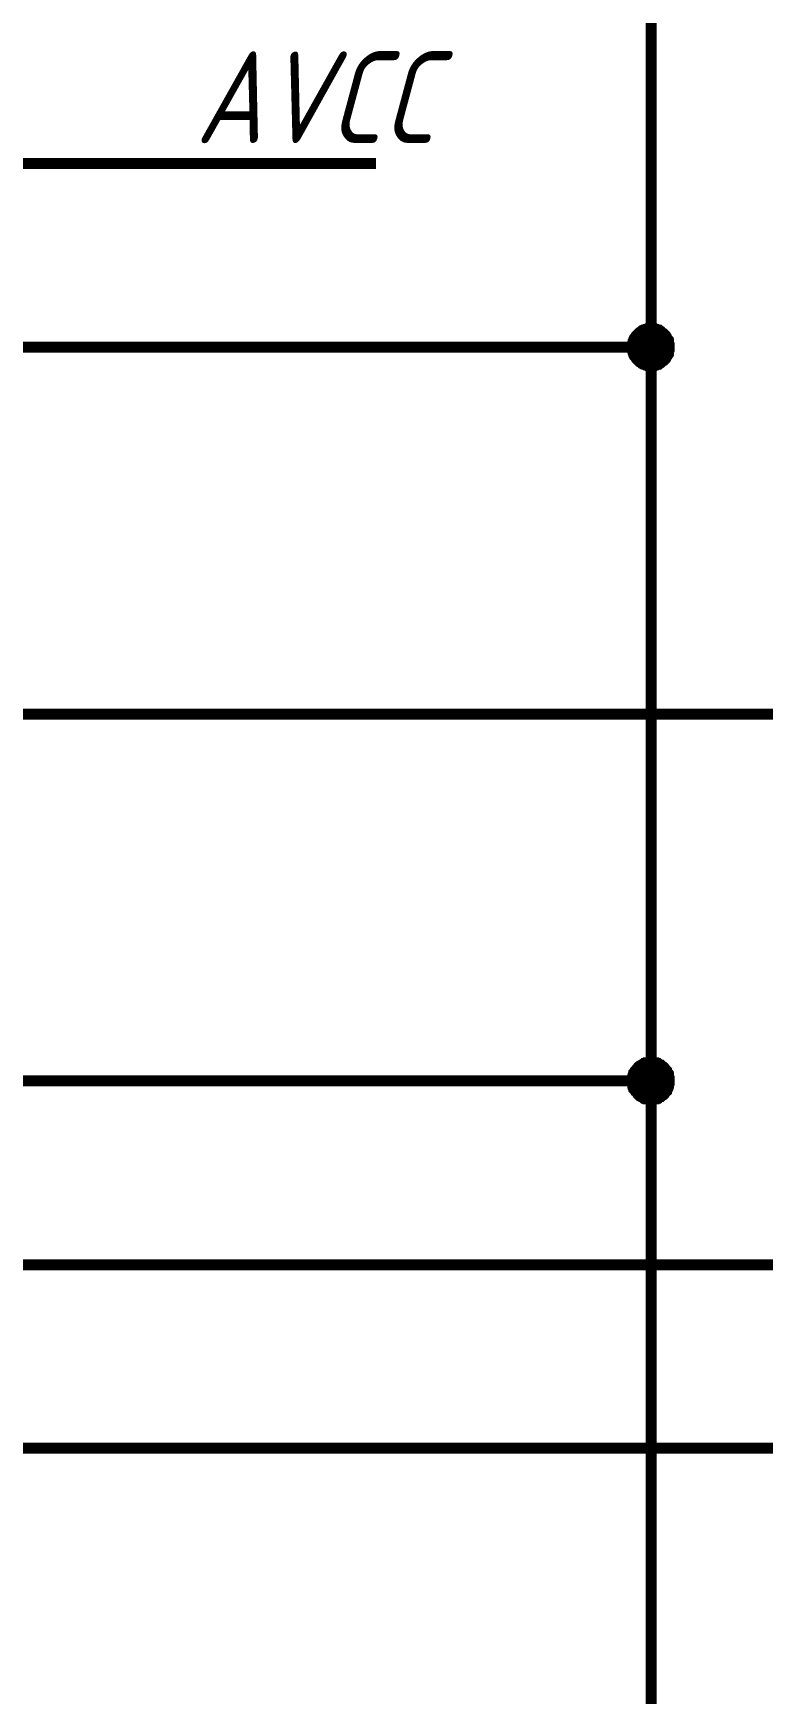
# Model space of a CAD drawing. Header units: millimetres. Extents: x 101 to 942, y 57 to 651.
# Drawn here: x 480.74 to 500.63, y 322.09 to 367.34 of the extents above; entities that cross this region are included whole.
import ezdxf

# ---------------------------------------------------------------- set-up
doc = ezdxf.new("R2010")
doc.units = ezdxf.units.MM
doc.header["$LTSCALE"] = 0.5
doc.layers.add('Sheet', color=255, linetype='Continuous')
doc.styles.add('GOST type A0', font='', dxfattribs={"oblique": 15, "height": 3.5})
doc.styles.get('GOST type A0').set_extended_font_data('GOST type A')

msp = doc.modelspace()

# ---------------------------------------------------------------- linework, layer by layer
at = {"layer": 'Sheet', "color": 7}
for points, const_width in [([(410.112, 358.789), (410.112, 358.789), (407.612, 358.789), (407.612, 348.785), (582.551, 348.785), (582.551, 536.29), (607.536, 536.29)], 0.3), ([(410.127, 363.791), (410.127, 363.791), (402.612, 363.791), (402.612, 328.778), (587.551, 328.778), (587.551, 508.78), (685.005, 508.78), (685.005, 508.78)], 0.3), ([(685.005, 503.778), (685.005, 503.778), (572.551, 503.778), (572.551, 333.78), (392.612, 333.78), (392.612, 368.792), (410.127, 368.792), (410.127, 368.792)], 0.3), ([(497.582, 338.797), (475.081, 338.797), (397.612, 338.797), (397.612, 393.786), (410.112, 393.786), (410.112, 393.786)], 0.3), ([(520.066, 383.782), (497.582, 383.782), (497.582, 358.789), (497.582, 338.797), (497.582, 323.792)], 0.3), ([(460.097, 363.791), (460.097, 363.791), (490.081, 363.791)], 0.3), ([(497.069, 358.789), (497.069, 358.82), (497.069, 358.835), (497.069, 358.866), (497.085, 358.898), (497.085, 358.913), (497.1, 358.944), (497.1, 358.96), (497.116, 358.991), (497.116, 359.006), (497.131, 359.037), (497.147, 359.053), (497.162, 359.068), (497.178, 359.099), (497.193, 359.115), (497.209, 359.131), (497.224, 359.146), (497.24, 359.162), (497.255, 359.177), (497.271, 359.193), (497.302, 359.208), (497.318, 359.224), (497.333, 359.239), (497.364, 359.255), (497.38, 359.255), (497.411, 359.27), (497.426, 359.27), (497.457, 359.286), (497.473, 359.286), (497.504, 359.301), (497.535, 359.301), (497.55, 359.301), (497.582, 359.301)], 0.3), ([(497.069, 358.789), (497.069, 358.82), (497.069, 358.835), (497.069, 358.866), (497.085, 358.898), (497.085, 358.913), (497.1, 358.944), (497.1, 358.96), (497.116, 358.991), (497.116, 359.006), (497.131, 359.037), (497.147, 359.053), (497.162, 359.068), (497.178, 359.099), (497.193, 359.115), (497.209, 359.131), (497.224, 359.146), (497.24, 359.162), (497.255, 359.177), (497.271, 359.193), (497.302, 359.208), (497.318, 359.224), (497.333, 359.239), (497.364, 359.255), (497.38, 359.255), (497.411, 359.27), (497.426, 359.27), (497.457, 359.286), (497.473, 359.286), (497.504, 359.301), (497.535, 359.301), (497.55, 359.301), (497.582, 359.301)], 0.3), ([(497.069, 358.789), (497.069, 358.82), (497.069, 358.835), (497.069, 358.866), (497.085, 358.898), (497.085, 358.913), (497.1, 358.944), (497.1, 358.96), (497.116, 358.991), (497.116, 359.006), (497.131, 359.037), (497.147, 359.053), (497.162, 359.068), (497.178, 359.099), (497.193, 359.115), (497.209, 359.131), (497.224, 359.146), (497.24, 359.162), (497.255, 359.177), (497.271, 359.193), (497.302, 359.208), (497.318, 359.224), (497.333, 359.239), (497.364, 359.255), (497.38, 359.255), (497.411, 359.27), (497.426, 359.27), (497.457, 359.286), (497.473, 359.286), (497.504, 359.301), (497.535, 359.301), (497.55, 359.301), (497.582, 359.301)], 0.3), ([(497.069, 358.789), (497.069, 358.82), (497.069, 358.835), (497.069, 358.866), (497.085, 358.898), (497.085, 358.913), (497.1, 358.944), (497.1, 358.96), (497.116, 358.991), (497.116, 359.006), (497.131, 359.037), (497.147, 359.053), (497.162, 359.068), (497.178, 359.099), (497.193, 359.115), (497.209, 359.131), (497.224, 359.146), (497.24, 359.162), (497.255, 359.177), (497.271, 359.193), (497.302, 359.208), (497.318, 359.224), (497.333, 359.239), (497.364, 359.255), (497.38, 359.255), (497.411, 359.27), (497.426, 359.27), (497.457, 359.286), (497.473, 359.286), (497.504, 359.301), (497.535, 359.301), (497.55, 359.301), (497.582, 359.301)], 0.3), ([(497.069, 358.789), (497.069, 358.82), (497.069, 358.835), (497.069, 358.866), (497.085, 358.898), (497.085, 358.913), (497.1, 358.944), (497.1, 358.96), (497.116, 358.991), (497.116, 359.006), (497.131, 359.037), (497.147, 359.053), (497.162, 359.068), (497.178, 359.099), (497.193, 359.115), (497.209, 359.131), (497.224, 359.146), (497.24, 359.162), (497.255, 359.177), (497.271, 359.193), (497.302, 359.208), (497.318, 359.224), (497.333, 359.239), (497.364, 359.255), (497.38, 359.255), (497.411, 359.27), (497.426, 359.27), (497.457, 359.286), (497.473, 359.286), (497.504, 359.301), (497.535, 359.301), (497.55, 359.301), (497.582, 359.301)], 0.0991), ([(497.069, 358.789), (497.069, 358.82), (497.069, 358.835), (497.069, 358.866), (497.085, 358.898), (497.085, 358.913), (497.1, 358.944), (497.1, 358.96), (497.116, 358.991), (497.116, 359.006), (497.131, 359.037), (497.147, 359.053), (497.162, 359.068), (497.178, 359.099), (497.193, 359.115), (497.209, 359.131), (497.224, 359.146), (497.24, 359.162), (497.255, 359.177), (497.271, 359.193), (497.302, 359.208), (497.318, 359.224), (497.333, 359.239), (497.364, 359.255), (497.38, 359.255), (497.411, 359.27), (497.426, 359.27), (497.457, 359.286), (497.473, 359.286), (497.504, 359.301), (497.535, 359.301), (497.55, 359.301), (497.582, 359.301)], 0.0991), ([(497.069, 358.789), (497.069, 358.82), (497.069, 358.835), (497.069, 358.866), (497.085, 358.898), (497.085, 358.913), (497.1, 358.944), (497.1, 358.96), (497.116, 358.991), (497.116, 359.006), (497.131, 359.037), (497.147, 359.053), (497.162, 359.068), (497.178, 359.099), (497.193, 359.115), (497.209, 359.131), (497.224, 359.146), (497.24, 359.162), (497.255, 359.177), (497.271, 359.193), (497.302, 359.208), (497.318, 359.224), (497.333, 359.239), (497.364, 359.255), (497.38, 359.255), (497.411, 359.27), (497.426, 359.27), (497.457, 359.286), (497.473, 359.286), (497.504, 359.301), (497.535, 359.301), (497.55, 359.301), (497.582, 359.301)], 0.0991), ([(497.069, 358.789), (497.069, 358.82), (497.069, 358.835), (497.069, 358.866), (497.085, 358.898), (497.085, 358.913), (497.1, 358.944), (497.1, 358.96), (497.116, 358.991), (497.116, 359.006), (497.131, 359.037), (497.147, 359.053), (497.162, 359.068), (497.178, 359.099), (497.193, 359.115), (497.209, 359.131), (497.224, 359.146), (497.24, 359.162), (497.255, 359.177), (497.271, 359.193), (497.302, 359.208), (497.318, 359.224), (497.333, 359.239), (497.364, 359.255), (497.38, 359.255), (497.411, 359.27), (497.426, 359.27), (497.457, 359.286), (497.473, 359.286), (497.504, 359.301), (497.535, 359.301), (497.55, 359.301), (497.582, 359.301)], 0.0991), ([(497.582, 359.301), (497.582, 359.301)], 0.3), ([(497.582, 359.301), (497.613, 359.301), (497.628, 359.301), (497.659, 359.301), (497.69, 359.286), (497.706, 359.286), (497.737, 359.27), (497.752, 359.27), (497.783, 359.255), (497.799, 359.255), (497.814, 359.239), (497.846, 359.224), (497.861, 359.208), (497.877, 359.193), (497.892, 359.177), (497.923, 359.162), (497.939, 359.146), (497.954, 359.131), (497.97, 359.115), (497.985, 359.099), (498.001, 359.068), (498.001, 359.053), (498.016, 359.037), (498.032, 359.006), (498.047, 358.991), (498.047, 358.96), (498.063, 358.944), (498.063, 358.913), (498.063, 358.898), (498.078, 358.866), (498.078, 358.835), (498.078, 358.82), (498.078, 358.789)], 0.3), ([(497.582, 359.301), (497.582, 359.301)], 0.3), ([(497.582, 359.301), (497.613, 359.301), (497.628, 359.301), (497.659, 359.301), (497.69, 359.286), (497.706, 359.286), (497.737, 359.27), (497.752, 359.27), (497.783, 359.255), (497.799, 359.255), (497.814, 359.239), (497.846, 359.224), (497.861, 359.208), (497.877, 359.193), (497.892, 359.177), (497.923, 359.162), (497.939, 359.146), (497.954, 359.131), (497.97, 359.115), (497.985, 359.099), (498.001, 359.068), (498.001, 359.053), (498.016, 359.037), (498.032, 359.006), (498.047, 358.991), (498.047, 358.96), (498.063, 358.944), (498.063, 358.913), (498.063, 358.898), (498.078, 358.866), (498.078, 358.835), (498.078, 358.82), (498.078, 358.789)], 0.3), ([(497.582, 359.301), (497.582, 359.301)], 0.3), ([(497.582, 359.301), (497.613, 359.301), (497.628, 359.301), (497.659, 359.301), (497.69, 359.286), (497.706, 359.286), (497.737, 359.27), (497.752, 359.27), (497.783, 359.255), (497.799, 359.255), (497.814, 359.239), (497.846, 359.224), (497.861, 359.208), (497.877, 359.193), (497.892, 359.177), (497.923, 359.162), (497.939, 359.146), (497.954, 359.131), (497.97, 359.115), (497.985, 359.099), (498.001, 359.068), (498.001, 359.053), (498.016, 359.037), (498.032, 359.006), (498.047, 358.991), (498.047, 358.96), (498.063, 358.944), (498.063, 358.913), (498.063, 358.898), (498.078, 358.866), (498.078, 358.835), (498.078, 358.82), (498.078, 358.789)], 0.3), ([(497.582, 359.301), (497.582, 359.301)], 0.3), ([(497.582, 359.301), (497.613, 359.301), (497.628, 359.301), (497.659, 359.301), (497.69, 359.286), (497.706, 359.286), (497.737, 359.27), (497.752, 359.27), (497.783, 359.255), (497.799, 359.255), (497.814, 359.239), (497.846, 359.224), (497.861, 359.208), (497.877, 359.193), (497.892, 359.177), (497.923, 359.162), (497.939, 359.146), (497.954, 359.131), (497.97, 359.115), (497.985, 359.099), (498.001, 359.068), (498.001, 359.053), (498.016, 359.037), (498.032, 359.006), (498.047, 358.991), (498.047, 358.96), (498.063, 358.944), (498.063, 358.913), (498.063, 358.898), (498.078, 358.866), (498.078, 358.835), (498.078, 358.82), (498.078, 358.789)], 0.3), ([(497.582, 359.301), (497.582, 359.301)], 0.0991), ([(497.582, 359.301), (497.613, 359.301), (497.628, 359.301), (497.659, 359.301), (497.69, 359.286), (497.706, 359.286), (497.737, 359.27), (497.752, 359.27), (497.783, 359.255), (497.799, 359.255), (497.814, 359.239), (497.846, 359.224), (497.861, 359.208), (497.877, 359.193), (497.892, 359.177), (497.923, 359.162), (497.939, 359.146), (497.954, 359.131), (497.97, 359.115), (497.985, 359.099), (498.001, 359.068), (498.001, 359.053), (498.016, 359.037), (498.032, 359.006), (498.047, 358.991), (498.047, 358.96), (498.063, 358.944), (498.063, 358.913), (498.063, 358.898), (498.078, 358.866), (498.078, 358.835), (498.078, 358.82), (498.078, 358.789)], 0.0991), ([(497.582, 359.301), (497.582, 359.301)], 0.0991), ([(497.582, 359.301), (497.613, 359.301), (497.628, 359.301), (497.659, 359.301), (497.69, 359.286), (497.706, 359.286), (497.737, 359.27), (497.752, 359.27), (497.783, 359.255), (497.799, 359.255), (497.814, 359.239), (497.846, 359.224), (497.861, 359.208), (497.877, 359.193), (497.892, 359.177), (497.923, 359.162), (497.939, 359.146), (497.954, 359.131), (497.97, 359.115), (497.985, 359.099), (498.001, 359.068), (498.001, 359.053), (498.016, 359.037), (498.032, 359.006), (498.047, 358.991), (498.047, 358.96), (498.063, 358.944), (498.063, 358.913), (498.063, 358.898), (498.078, 358.866), (498.078, 358.835), (498.078, 358.82), (498.078, 358.789)], 0.0991), ([(497.582, 359.301), (497.582, 359.301)], 0.0991), ([(497.582, 359.301), (497.613, 359.301), (497.628, 359.301), (497.659, 359.301), (497.69, 359.286), (497.706, 359.286), (497.737, 359.27), (497.752, 359.27), (497.783, 359.255), (497.799, 359.255), (497.814, 359.239), (497.846, 359.224), (497.861, 359.208), (497.877, 359.193), (497.892, 359.177), (497.923, 359.162), (497.939, 359.146), (497.954, 359.131), (497.97, 359.115), (497.985, 359.099), (498.001, 359.068), (498.001, 359.053), (498.016, 359.037), (498.032, 359.006), (498.047, 358.991), (498.047, 358.96), (498.063, 358.944), (498.063, 358.913), (498.063, 358.898), (498.078, 358.866), (498.078, 358.835), (498.078, 358.82), (498.078, 358.789)], 0.0991), ([(497.582, 359.301), (497.582, 359.301)], 0.0991), ([(497.582, 359.301), (497.613, 359.301), (497.628, 359.301), (497.659, 359.301), (497.69, 359.286), (497.706, 359.286), (497.737, 359.27), (497.752, 359.27), (497.783, 359.255), (497.799, 359.255), (497.814, 359.239), (497.846, 359.224), (497.861, 359.208), (497.877, 359.193), (497.892, 359.177), (497.923, 359.162), (497.939, 359.146), (497.954, 359.131), (497.97, 359.115), (497.985, 359.099), (498.001, 359.068), (498.001, 359.053), (498.016, 359.037), (498.032, 359.006), (498.047, 358.991), (498.047, 358.96), (498.063, 358.944), (498.063, 358.913), (498.063, 358.898), (498.078, 358.866), (498.078, 358.835), (498.078, 358.82), (498.078, 358.789)], 0.0991), ([(460.097, 358.789), (460.097, 358.789), (497.582, 358.789)], 0.3), ([(497.582, 358.276), (497.55, 358.276), (497.535, 358.276), (497.504, 358.276), (497.473, 358.292), (497.457, 358.292), (497.426, 358.307), (497.411, 358.307), (497.38, 358.323), (497.364, 358.323), (497.333, 358.338), (497.318, 358.354), (497.302, 358.369), (497.271, 358.385), (497.255, 358.4), (497.24, 358.416), (497.224, 358.432), (497.209, 358.447), (497.193, 358.463), (497.178, 358.478), (497.162, 358.509), (497.147, 358.525), (497.131, 358.54), (497.116, 358.571), (497.116, 358.587), (497.1, 358.618), (497.1, 358.633), (497.085, 358.665), (497.085, 358.68), (497.069, 358.711), (497.069, 358.742), (497.069, 358.758), (497.069, 358.789)], 0.3), ([(497.069, 358.789), (497.069, 358.789)], 0.3), ([(497.582, 358.276), (497.55, 358.276), (497.535, 358.276), (497.504, 358.276), (497.473, 358.292), (497.457, 358.292), (497.426, 358.307), (497.411, 358.307), (497.38, 358.323), (497.364, 358.323), (497.333, 358.338), (497.318, 358.354), (497.302, 358.369), (497.271, 358.385), (497.255, 358.4), (497.24, 358.416), (497.224, 358.432), (497.209, 358.447), (497.193, 358.463), (497.178, 358.478), (497.162, 358.509), (497.147, 358.525), (497.131, 358.54), (497.116, 358.571), (497.116, 358.587), (497.1, 358.618), (497.1, 358.633), (497.085, 358.665), (497.085, 358.68), (497.069, 358.711), (497.069, 358.742), (497.069, 358.758), (497.069, 358.789)], 0.3), ([(497.069, 358.789), (497.069, 358.789)], 0.3), ([(497.582, 358.276), (497.55, 358.276), (497.535, 358.276), (497.504, 358.276), (497.473, 358.292), (497.457, 358.292), (497.426, 358.307), (497.411, 358.307), (497.38, 358.323), (497.364, 358.323), (497.333, 358.338), (497.318, 358.354), (497.302, 358.369), (497.271, 358.385), (497.255, 358.4), (497.24, 358.416), (497.224, 358.432), (497.209, 358.447), (497.193, 358.463), (497.178, 358.478), (497.162, 358.509), (497.147, 358.525), (497.131, 358.54), (497.116, 358.571), (497.116, 358.587), (497.1, 358.618), (497.1, 358.633), (497.085, 358.665), (497.085, 358.68), (497.069, 358.711), (497.069, 358.742), (497.069, 358.758), (497.069, 358.789)], 0.3), ([(497.069, 358.789), (497.069, 358.789)], 0.3), ([(497.582, 358.276), (497.55, 358.276), (497.535, 358.276), (497.504, 358.276), (497.473, 358.292), (497.457, 358.292), (497.426, 358.307), (497.411, 358.307), (497.38, 358.323), (497.364, 358.323), (497.333, 358.338), (497.318, 358.354), (497.302, 358.369), (497.271, 358.385), (497.255, 358.4), (497.24, 358.416), (497.224, 358.432), (497.209, 358.447), (497.193, 358.463), (497.178, 358.478), (497.162, 358.509), (497.147, 358.525), (497.131, 358.54), (497.116, 358.571), (497.116, 358.587), (497.1, 358.618), (497.1, 358.633), (497.085, 358.665), (497.085, 358.68), (497.069, 358.711), (497.069, 358.742), (497.069, 358.758), (497.069, 358.789)], 0.3), ([(497.069, 358.789), (497.069, 358.789)], 0.3), ([(498.078, 358.789), (498.078, 358.758), (498.078, 358.742), (498.078, 358.711), (498.063, 358.68), (498.063, 358.665), (498.063, 358.633), (498.047, 358.618), (498.047, 358.587), (498.032, 358.571), (498.016, 358.54), (498.001, 358.525), (498.001, 358.509), (497.985, 358.478), (497.97, 358.463), (497.954, 358.447), (497.939, 358.432), (497.923, 358.416), (497.892, 358.4), (497.877, 358.385), (497.861, 358.369), (497.846, 358.354), (497.814, 358.338), (497.799, 358.323), (497.783, 358.323), (497.752, 358.307), (497.737, 358.307), (497.706, 358.292), (497.69, 358.292), (497.659, 358.276), (497.628, 358.276), (497.613, 358.276), (497.582, 358.276)], 0.3), ([(498.078, 358.789), (498.078, 358.758), (498.078, 358.742), (498.078, 358.711), (498.063, 358.68), (498.063, 358.665), (498.063, 358.633), (498.047, 358.618), (498.047, 358.587), (498.032, 358.571), (498.016, 358.54), (498.001, 358.525), (498.001, 358.509), (497.985, 358.478), (497.97, 358.463), (497.954, 358.447), (497.939, 358.432), (497.923, 358.416), (497.892, 358.4), (497.877, 358.385), (497.861, 358.369), (497.846, 358.354), (497.814, 358.338), (497.799, 358.323), (497.783, 358.323), (497.752, 358.307), (497.737, 358.307), (497.706, 358.292), (497.69, 358.292), (497.659, 358.276), (497.628, 358.276), (497.613, 358.276), (497.582, 358.276)], 0.3), ([(498.078, 358.789), (498.078, 358.758), (498.078, 358.742), (498.078, 358.711), (498.063, 358.68), (498.063, 358.665), (498.063, 358.633), (498.047, 358.618), (498.047, 358.587), (498.032, 358.571), (498.016, 358.54), (498.001, 358.525), (498.001, 358.509), (497.985, 358.478), (497.97, 358.463), (497.954, 358.447), (497.939, 358.432), (497.923, 358.416), (497.892, 358.4), (497.877, 358.385), (497.861, 358.369), (497.846, 358.354), (497.814, 358.338), (497.799, 358.323), (497.783, 358.323), (497.752, 358.307), (497.737, 358.307), (497.706, 358.292), (497.69, 358.292), (497.659, 358.276), (497.628, 358.276), (497.613, 358.276), (497.582, 358.276)], 0.3), ([(498.078, 358.789), (498.078, 358.758), (498.078, 358.742), (498.078, 358.711), (498.063, 358.68), (498.063, 358.665), (498.063, 358.633), (498.047, 358.618), (498.047, 358.587), (498.032, 358.571), (498.016, 358.54), (498.001, 358.525), (498.001, 358.509), (497.985, 358.478), (497.97, 358.463), (497.954, 358.447), (497.939, 358.432), (497.923, 358.416), (497.892, 358.4), (497.877, 358.385), (497.861, 358.369), (497.846, 358.354), (497.814, 358.338), (497.799, 358.323), (497.783, 358.323), (497.752, 358.307), (497.737, 358.307), (497.706, 358.292), (497.69, 358.292), (497.659, 358.276), (497.628, 358.276), (497.613, 358.276), (497.582, 358.276)], 0.3), ([(498.078, 358.789), (498.078, 358.789), (498.078, 358.789), (498.078, 358.789), (498.078, 358.789), (498.078, 358.789), (498.078, 358.789), (498.078, 358.789), (498.078, 358.789), (498.078, 358.789), (498.078, 358.789), (498.078, 358.789), (498.078, 358.789), (498.078, 358.789), (498.078, 358.789), (498.078, 358.789), (498.078, 358.789), (498.078, 358.789), (498.078, 358.789), (498.078, 358.789), (498.078, 358.789), (498.078, 358.789), (498.078, 358.789), (498.078, 358.789), (498.078, 358.789), (498.078, 358.789), (498.078, 358.789), (498.078, 358.789), (498.078, 358.789), (498.078, 358.789), (498.078, 358.789), (498.078, 358.789), (498.078, 358.789)], 0.3), ([(498.078, 358.789), (498.078, 358.789)], 0.3), ([(498.078, 358.789), (498.078, 358.789), (498.078, 358.789), (498.078, 358.789), (498.078, 358.789), (498.078, 358.789), (498.078, 358.789), (498.078, 358.789), (498.078, 358.789), (498.078, 358.789), (498.078, 358.789), (498.078, 358.789), (498.078, 358.789), (498.078, 358.789), (498.078, 358.789), (498.078, 358.789), (498.078, 358.789), (498.078, 358.789), (498.078, 358.789), (498.078, 358.789), (498.078, 358.789), (498.078, 358.789), (498.078, 358.789), (498.078, 358.789), (498.078, 358.789), (498.078, 358.789), (498.078, 358.789), (498.078, 358.789), (498.078, 358.789), (498.078, 358.789), (498.078, 358.789), (498.078, 358.789), (498.078, 358.789)], 0.3), ([(498.078, 358.789), (498.078, 358.789)], 0.3), ([(498.078, 358.789), (498.078, 358.789), (498.078, 358.789), (498.078, 358.789), (498.078, 358.789), (498.078, 358.789), (498.078, 358.789), (498.078, 358.789), (498.078, 358.789), (498.078, 358.789), (498.078, 358.789), (498.078, 358.789), (498.078, 358.789), (498.078, 358.789), (498.078, 358.789), (498.078, 358.789), (498.078, 358.789), (498.078, 358.789), (498.078, 358.789), (498.078, 358.789), (498.078, 358.789), (498.078, 358.789), (498.078, 358.789), (498.078, 358.789), (498.078, 358.789), (498.078, 358.789), (498.078, 358.789), (498.078, 358.789), (498.078, 358.789), (498.078, 358.789), (498.078, 358.789), (498.078, 358.789), (498.078, 358.789)], 0.3), ([(498.078, 358.789), (498.078, 358.789)], 0.3), ([(498.078, 358.789), (498.078, 358.789), (498.078, 358.789), (498.078, 358.789), (498.078, 358.789), (498.078, 358.789), (498.078, 358.789), (498.078, 358.789), (498.078, 358.789), (498.078, 358.789), (498.078, 358.789), (498.078, 358.789), (498.078, 358.789), (498.078, 358.789), (498.078, 358.789), (498.078, 358.789), (498.078, 358.789), (498.078, 358.789), (498.078, 358.789), (498.078, 358.789), (498.078, 358.789), (498.078, 358.789), (498.078, 358.789), (498.078, 358.789), (498.078, 358.789), (498.078, 358.789), (498.078, 358.789), (498.078, 358.789), (498.078, 358.789), (498.078, 358.789), (498.078, 358.789), (498.078, 358.789), (498.078, 358.789)], 0.3), ([(498.078, 358.789), (498.078, 358.789)], 0.3), ([(497.582, 358.276), (497.55, 358.276), (497.535, 358.276), (497.504, 358.276), (497.473, 358.292), (497.457, 358.292), (497.426, 358.307), (497.411, 358.307), (497.38, 358.323), (497.364, 358.323), (497.333, 358.338), (497.318, 358.354), (497.302, 358.369), (497.271, 358.385), (497.255, 358.4), (497.24, 358.416), (497.224, 358.432), (497.209, 358.447), (497.193, 358.463), (497.178, 358.478), (497.162, 358.509), (497.147, 358.525), (497.131, 358.54), (497.116, 358.571), (497.116, 358.587), (497.1, 358.618), (497.1, 358.633), (497.085, 358.665), (497.085, 358.68), (497.069, 358.711), (497.069, 358.742), (497.069, 358.758), (497.069, 358.789)], 0.0991), ([(497.069, 358.789), (497.069, 358.789)], 0.0991), ([(497.582, 358.276), (497.55, 358.276), (497.535, 358.276), (497.504, 358.276), (497.473, 358.292), (497.457, 358.292), (497.426, 358.307), (497.411, 358.307), (497.38, 358.323), (497.364, 358.323), (497.333, 358.338), (497.318, 358.354), (497.302, 358.369), (497.271, 358.385), (497.255, 358.4), (497.24, 358.416), (497.224, 358.432), (497.209, 358.447), (497.193, 358.463), (497.178, 358.478), (497.162, 358.509), (497.147, 358.525), (497.131, 358.54), (497.116, 358.571), (497.116, 358.587), (497.1, 358.618), (497.1, 358.633), (497.085, 358.665), (497.085, 358.68), (497.069, 358.711), (497.069, 358.742), (497.069, 358.758), (497.069, 358.789)], 0.0991), ([(497.069, 358.789), (497.069, 358.789)], 0.0991), ([(497.582, 358.276), (497.55, 358.276), (497.535, 358.276), (497.504, 358.276), (497.473, 358.292), (497.457, 358.292), (497.426, 358.307), (497.411, 358.307), (497.38, 358.323), (497.364, 358.323), (497.333, 358.338), (497.318, 358.354), (497.302, 358.369), (497.271, 358.385), (497.255, 358.4), (497.24, 358.416), (497.224, 358.432), (497.209, 358.447), (497.193, 358.463), (497.178, 358.478), (497.162, 358.509), (497.147, 358.525), (497.131, 358.54), (497.116, 358.571), (497.116, 358.587), (497.1, 358.618), (497.1, 358.633), (497.085, 358.665), (497.085, 358.68), (497.069, 358.711), (497.069, 358.742), (497.069, 358.758), (497.069, 358.789)], 0.0991), ([(497.069, 358.789), (497.069, 358.789)], 0.0991), ([(497.582, 358.276), (497.55, 358.276), (497.535, 358.276), (497.504, 358.276), (497.473, 358.292), (497.457, 358.292), (497.426, 358.307), (497.411, 358.307), (497.38, 358.323), (497.364, 358.323), (497.333, 358.338), (497.318, 358.354), (497.302, 358.369), (497.271, 358.385), (497.255, 358.4), (497.24, 358.416), (497.224, 358.432), (497.209, 358.447), (497.193, 358.463), (497.178, 358.478), (497.162, 358.509), (497.147, 358.525), (497.131, 358.54), (497.116, 358.571), (497.116, 358.587), (497.1, 358.618), (497.1, 358.633), (497.085, 358.665), (497.085, 358.68), (497.069, 358.711), (497.069, 358.742), (497.069, 358.758), (497.069, 358.789)], 0.0991), ([(497.069, 358.789), (497.069, 358.789)], 0.0991), ([(498.078, 358.789), (498.078, 358.758), (498.078, 358.742), (498.078, 358.711), (498.063, 358.68), (498.063, 358.665), (498.063, 358.633), (498.047, 358.618), (498.047, 358.587), (498.032, 358.571), (498.016, 358.54), (498.001, 358.525), (498.001, 358.509), (497.985, 358.478), (497.97, 358.463), (497.954, 358.447), (497.939, 358.432), (497.923, 358.416), (497.892, 358.4), (497.877, 358.385), (497.861, 358.369), (497.846, 358.354), (497.814, 358.338), (497.799, 358.323), (497.783, 358.323), (497.752, 358.307), (497.737, 358.307), (497.706, 358.292), (497.69, 358.292), (497.659, 358.276), (497.628, 358.276), (497.613, 358.276), (497.582, 358.276)], 0.0991), ([(498.078, 358.789), (498.078, 358.758), (498.078, 358.742), (498.078, 358.711), (498.063, 358.68), (498.063, 358.665), (498.063, 358.633), (498.047, 358.618), (498.047, 358.587), (498.032, 358.571), (498.016, 358.54), (498.001, 358.525), (498.001, 358.509), (497.985, 358.478), (497.97, 358.463), (497.954, 358.447), (497.939, 358.432), (497.923, 358.416), (497.892, 358.4), (497.877, 358.385), (497.861, 358.369), (497.846, 358.354), (497.814, 358.338), (497.799, 358.323), (497.783, 358.323), (497.752, 358.307), (497.737, 358.307), (497.706, 358.292), (497.69, 358.292), (497.659, 358.276), (497.628, 358.276), (497.613, 358.276), (497.582, 358.276)], 0.0991), ([(498.078, 358.789), (498.078, 358.758), (498.078, 358.742), (498.078, 358.711), (498.063, 358.68), (498.063, 358.665), (498.063, 358.633), (498.047, 358.618), (498.047, 358.587), (498.032, 358.571), (498.016, 358.54), (498.001, 358.525), (498.001, 358.509), (497.985, 358.478), (497.97, 358.463), (497.954, 358.447), (497.939, 358.432), (497.923, 358.416), (497.892, 358.4), (497.877, 358.385), (497.861, 358.369), (497.846, 358.354), (497.814, 358.338), (497.799, 358.323), (497.783, 358.323), (497.752, 358.307), (497.737, 358.307), (497.706, 358.292), (497.69, 358.292), (497.659, 358.276), (497.628, 358.276), (497.613, 358.276), (497.582, 358.276)], 0.0991), ([(498.078, 358.789), (498.078, 358.758), (498.078, 358.742), (498.078, 358.711), (498.063, 358.68), (498.063, 358.665), (498.063, 358.633), (498.047, 358.618), (498.047, 358.587), (498.032, 358.571), (498.016, 358.54), (498.001, 358.525), (498.001, 358.509), (497.985, 358.478), (497.97, 358.463), (497.954, 358.447), (497.939, 358.432), (497.923, 358.416), (497.892, 358.4), (497.877, 358.385), (497.861, 358.369), (497.846, 358.354), (497.814, 358.338), (497.799, 358.323), (497.783, 358.323), (497.752, 358.307), (497.737, 358.307), (497.706, 358.292), (497.69, 358.292), (497.659, 358.276), (497.628, 358.276), (497.613, 358.276), (497.582, 358.276)], 0.0991), ([(498.078, 358.789), (498.078, 358.789), (498.078, 358.789), (498.078, 358.789), (498.078, 358.789), (498.078, 358.789), (498.078, 358.789), (498.078, 358.789), (498.078, 358.789), (498.078, 358.789), (498.078, 358.789), (498.078, 358.789), (498.078, 358.789), (498.078, 358.789), (498.078, 358.789), (498.078, 358.789), (498.078, 358.789), (498.078, 358.789), (498.078, 358.789), (498.078, 358.789), (498.078, 358.789), (498.078, 358.789), (498.078, 358.789), (498.078, 358.789), (498.078, 358.789), (498.078, 358.789), (498.078, 358.789), (498.078, 358.789), (498.078, 358.789), (498.078, 358.789), (498.078, 358.789), (498.078, 358.789), (498.078, 358.789)], 0.0991), ([(498.078, 358.789), (498.078, 358.789)], 0.0991), ([(498.078, 358.789), (498.078, 358.789), (498.078, 358.789), (498.078, 358.789), (498.078, 358.789), (498.078, 358.789), (498.078, 358.789), (498.078, 358.789), (498.078, 358.789), (498.078, 358.789), (498.078, 358.789), (498.078, 358.789), (498.078, 358.789), (498.078, 358.789), (498.078, 358.789), (498.078, 358.789), (498.078, 358.789), (498.078, 358.789), (498.078, 358.789), (498.078, 358.789), (498.078, 358.789), (498.078, 358.789), (498.078, 358.789), (498.078, 358.789), (498.078, 358.789), (498.078, 358.789), (498.078, 358.789), (498.078, 358.789), (498.078, 358.789), (498.078, 358.789), (498.078, 358.789), (498.078, 358.789), (498.078, 358.789)], 0.0991), ([(498.078, 358.789), (498.078, 358.789)], 0.0991), ([(498.078, 358.789), (498.078, 358.789), (498.078, 358.789), (498.078, 358.789), (498.078, 358.789), (498.078, 358.789), (498.078, 358.789), (498.078, 358.789), (498.078, 358.789), (498.078, 358.789), (498.078, 358.789), (498.078, 358.789), (498.078, 358.789), (498.078, 358.789), (498.078, 358.789), (498.078, 358.789), (498.078, 358.789), (498.078, 358.789), (498.078, 358.789), (498.078, 358.789), (498.078, 358.789), (498.078, 358.789), (498.078, 358.789), (498.078, 358.789), (498.078, 358.789), (498.078, 358.789), (498.078, 358.789), (498.078, 358.789), (498.078, 358.789), (498.078, 358.789), (498.078, 358.789), (498.078, 358.789), (498.078, 358.789)], 0.0991), ([(498.078, 358.789), (498.078, 358.789)], 0.0991), ([(498.078, 358.789), (498.078, 358.789), (498.078, 358.789), (498.078, 358.789), (498.078, 358.789), (498.078, 358.789), (498.078, 358.789), (498.078, 358.789), (498.078, 358.789), (498.078, 358.789), (498.078, 358.789), (498.078, 358.789), (498.078, 358.789), (498.078, 358.789), (498.078, 358.789), (498.078, 358.789), (498.078, 358.789), (498.078, 358.789), (498.078, 358.789), (498.078, 358.789), (498.078, 358.789), (498.078, 358.789), (498.078, 358.789), (498.078, 358.789), (498.078, 358.789), (498.078, 358.789), (498.078, 358.789), (498.078, 358.789), (498.078, 358.789), (498.078, 358.789), (498.078, 358.789), (498.078, 358.789), (498.078, 358.789)], 0.0991), ([(498.078, 358.789), (498.078, 358.789)], 0.0991), ([(497.069, 338.797), (497.069, 338.828), (497.069, 338.844), (497.069, 338.875), (497.085, 338.906), (497.085, 338.922), (497.1, 338.953), (497.1, 338.968), (497.116, 338.999), (497.116, 339.015), (497.131, 339.03), (497.147, 339.061), (497.162, 339.077), (497.178, 339.092), (497.193, 339.108), (497.209, 339.139), (497.224, 339.155), (497.24, 339.17), (497.255, 339.186), (497.271, 339.201), (497.302, 339.217), (497.318, 339.217), (497.333, 339.232), (497.364, 339.248), (497.38, 339.263), (497.411, 339.263), (497.426, 339.279), (497.457, 339.279), (497.473, 339.279), (497.504, 339.294), (497.535, 339.294), (497.55, 339.294), (497.582, 339.294)], 0.3), ([(497.069, 338.797), (497.069, 338.828), (497.069, 338.844), (497.069, 338.875), (497.085, 338.906), (497.085, 338.922), (497.1, 338.953), (497.1, 338.968), (497.116, 338.999), (497.116, 339.015), (497.131, 339.03), (497.147, 339.061), (497.162, 339.077), (497.178, 339.092), (497.193, 339.108), (497.209, 339.139), (497.224, 339.155), (497.24, 339.17), (497.255, 339.186), (497.271, 339.201), (497.302, 339.217), (497.318, 339.217), (497.333, 339.232), (497.364, 339.248), (497.38, 339.263), (497.411, 339.263), (497.426, 339.279), (497.457, 339.279), (497.473, 339.279), (497.504, 339.294), (497.535, 339.294), (497.55, 339.294), (497.582, 339.294)], 0.3), ([(497.069, 338.797), (497.069, 338.828), (497.069, 338.844), (497.069, 338.875), (497.085, 338.906), (497.085, 338.922), (497.1, 338.953), (497.1, 338.968), (497.116, 338.999), (497.116, 339.015), (497.131, 339.03), (497.147, 339.061), (497.162, 339.077), (497.178, 339.092), (497.193, 339.108), (497.209, 339.139), (497.224, 339.155), (497.24, 339.17), (497.255, 339.186), (497.271, 339.201), (497.302, 339.217), (497.318, 339.217), (497.333, 339.232), (497.364, 339.248), (497.38, 339.263), (497.411, 339.263), (497.426, 339.279), (497.457, 339.279), (497.473, 339.279), (497.504, 339.294), (497.535, 339.294), (497.55, 339.294), (497.582, 339.294)], 0.3), ([(497.069, 338.797), (497.069, 338.828), (497.069, 338.844), (497.069, 338.875), (497.085, 338.906), (497.085, 338.922), (497.1, 338.953), (497.1, 338.968), (497.116, 338.999), (497.116, 339.015), (497.131, 339.03), (497.147, 339.061), (497.162, 339.077), (497.178, 339.092), (497.193, 339.108), (497.209, 339.139), (497.224, 339.155), (497.24, 339.17), (497.255, 339.186), (497.271, 339.201), (497.302, 339.217), (497.318, 339.217), (497.333, 339.232), (497.364, 339.248), (497.38, 339.263), (497.411, 339.263), (497.426, 339.279), (497.457, 339.279), (497.473, 339.279), (497.504, 339.294), (497.535, 339.294), (497.55, 339.294), (497.582, 339.294)], 0.3), ([(497.582, 339.294), (497.582, 339.294)], 0.3), ([(497.582, 339.294), (497.613, 339.294), (497.628, 339.294), (497.659, 339.294), (497.69, 339.279), (497.706, 339.279), (497.737, 339.279), (497.752, 339.263), (497.783, 339.263), (497.799, 339.248), (497.814, 339.232), (497.846, 339.217), (497.861, 339.217), (497.877, 339.201), (497.892, 339.186), (497.923, 339.17), (497.939, 339.155), (497.954, 339.139), (497.97, 339.108), (497.985, 339.092), (498.001, 339.077), (498.001, 339.061), (498.016, 339.03), (498.032, 339.015), (498.047, 338.999), (498.047, 338.968), (498.063, 338.953), (498.063, 338.922), (498.063, 338.906), (498.078, 338.875), (498.078, 338.844), (498.078, 338.828), (498.078, 338.797)], 0.3), ([(497.582, 339.294), (497.582, 339.294)], 0.3), ([(497.582, 339.294), (497.613, 339.294), (497.628, 339.294), (497.659, 339.294), (497.69, 339.279), (497.706, 339.279), (497.737, 339.279), (497.752, 339.263), (497.783, 339.263), (497.799, 339.248), (497.814, 339.232), (497.846, 339.217), (497.861, 339.217), (497.877, 339.201), (497.892, 339.186), (497.923, 339.17), (497.939, 339.155), (497.954, 339.139), (497.97, 339.108), (497.985, 339.092), (498.001, 339.077), (498.001, 339.061), (498.016, 339.03), (498.032, 339.015), (498.047, 338.999), (498.047, 338.968), (498.063, 338.953), (498.063, 338.922), (498.063, 338.906), (498.078, 338.875), (498.078, 338.844), (498.078, 338.828), (498.078, 338.797)], 0.3), ([(497.582, 339.294), (497.582, 339.294)], 0.3), ([(497.582, 339.294), (497.613, 339.294), (497.628, 339.294), (497.659, 339.294), (497.69, 339.279), (497.706, 339.279), (497.737, 339.279), (497.752, 339.263), (497.783, 339.263), (497.799, 339.248), (497.814, 339.232), (497.846, 339.217), (497.861, 339.217), (497.877, 339.201), (497.892, 339.186), (497.923, 339.17), (497.939, 339.155), (497.954, 339.139), (497.97, 339.108), (497.985, 339.092), (498.001, 339.077), (498.001, 339.061), (498.016, 339.03), (498.032, 339.015), (498.047, 338.999), (498.047, 338.968), (498.063, 338.953), (498.063, 338.922), (498.063, 338.906), (498.078, 338.875), (498.078, 338.844), (498.078, 338.828), (498.078, 338.797)], 0.3), ([(497.582, 339.294), (497.582, 339.294)], 0.3), ([(497.582, 339.294), (497.613, 339.294), (497.628, 339.294), (497.659, 339.294), (497.69, 339.279), (497.706, 339.279), (497.737, 339.279), (497.752, 339.263), (497.783, 339.263), (497.799, 339.248), (497.814, 339.232), (497.846, 339.217), (497.861, 339.217), (497.877, 339.201), (497.892, 339.186), (497.923, 339.17), (497.939, 339.155), (497.954, 339.139), (497.97, 339.108), (497.985, 339.092), (498.001, 339.077), (498.001, 339.061), (498.016, 339.03), (498.032, 339.015), (498.047, 338.999), (498.047, 338.968), (498.063, 338.953), (498.063, 338.922), (498.063, 338.906), (498.078, 338.875), (498.078, 338.844), (498.078, 338.828), (498.078, 338.797)], 0.3), ([(497.069, 338.797), (497.069, 338.828), (497.069, 338.844), (497.069, 338.875), (497.085, 338.906), (497.085, 338.922), (497.1, 338.953), (497.1, 338.968), (497.116, 338.999), (497.116, 339.015), (497.131, 339.03), (497.147, 339.061), (497.162, 339.077), (497.178, 339.092), (497.193, 339.108), (497.209, 339.139), (497.224, 339.155), (497.24, 339.17), (497.255, 339.186), (497.271, 339.201), (497.302, 339.217), (497.318, 339.217), (497.333, 339.232), (497.364, 339.248), (497.38, 339.263), (497.411, 339.263), (497.426, 339.279), (497.457, 339.279), (497.473, 339.279), (497.504, 339.294), (497.535, 339.294), (497.55, 339.294), (497.582, 339.294)], 0.0991), ([(497.069, 338.797), (497.069, 338.828), (497.069, 338.844), (497.069, 338.875), (497.085, 338.906), (497.085, 338.922), (497.1, 338.953), (497.1, 338.968), (497.116, 338.999), (497.116, 339.015), (497.131, 339.03), (497.147, 339.061), (497.162, 339.077), (497.178, 339.092), (497.193, 339.108), (497.209, 339.139), (497.224, 339.155), (497.24, 339.17), (497.255, 339.186), (497.271, 339.201), (497.302, 339.217), (497.318, 339.217), (497.333, 339.232), (497.364, 339.248), (497.38, 339.263), (497.411, 339.263), (497.426, 339.279), (497.457, 339.279), (497.473, 339.279), (497.504, 339.294), (497.535, 339.294), (497.55, 339.294), (497.582, 339.294)], 0.0991), ([(497.069, 338.797), (497.069, 338.828), (497.069, 338.844), (497.069, 338.875), (497.085, 338.906), (497.085, 338.922), (497.1, 338.953), (497.1, 338.968), (497.116, 338.999), (497.116, 339.015), (497.131, 339.03), (497.147, 339.061), (497.162, 339.077), (497.178, 339.092), (497.193, 339.108), (497.209, 339.139), (497.224, 339.155), (497.24, 339.17), (497.255, 339.186), (497.271, 339.201), (497.302, 339.217), (497.318, 339.217), (497.333, 339.232), (497.364, 339.248), (497.38, 339.263), (497.411, 339.263), (497.426, 339.279), (497.457, 339.279), (497.473, 339.279), (497.504, 339.294), (497.535, 339.294), (497.55, 339.294), (497.582, 339.294)], 0.0991), ([(497.069, 338.797), (497.069, 338.828), (497.069, 338.844), (497.069, 338.875), (497.085, 338.906), (497.085, 338.922), (497.1, 338.953), (497.1, 338.968), (497.116, 338.999), (497.116, 339.015), (497.131, 339.03), (497.147, 339.061), (497.162, 339.077), (497.178, 339.092), (497.193, 339.108), (497.209, 339.139), (497.224, 339.155), (497.24, 339.17), (497.255, 339.186), (497.271, 339.201), (497.302, 339.217), (497.318, 339.217), (497.333, 339.232), (497.364, 339.248), (497.38, 339.263), (497.411, 339.263), (497.426, 339.279), (497.457, 339.279), (497.473, 339.279), (497.504, 339.294), (497.535, 339.294), (497.55, 339.294), (497.582, 339.294)], 0.0991), ([(497.582, 339.294), (497.582, 339.294)], 0.0991), ([(497.582, 339.294), (497.613, 339.294), (497.628, 339.294), (497.659, 339.294), (497.69, 339.279), (497.706, 339.279), (497.737, 339.279), (497.752, 339.263), (497.783, 339.263), (497.799, 339.248), (497.814, 339.232), (497.846, 339.217), (497.861, 339.217), (497.877, 339.201), (497.892, 339.186), (497.923, 339.17), (497.939, 339.155), (497.954, 339.139), (497.97, 339.108), (497.985, 339.092), (498.001, 339.077), (498.001, 339.061), (498.016, 339.03), (498.032, 339.015), (498.047, 338.999), (498.047, 338.968), (498.063, 338.953), (498.063, 338.922), (498.063, 338.906), (498.078, 338.875), (498.078, 338.844), (498.078, 338.828), (498.078, 338.797)], 0.0991), ([(497.582, 339.294), (497.582, 339.294)], 0.0991), ([(497.582, 339.294), (497.613, 339.294), (497.628, 339.294), (497.659, 339.294), (497.69, 339.279), (497.706, 339.279), (497.737, 339.279), (497.752, 339.263), (497.783, 339.263), (497.799, 339.248), (497.814, 339.232), (497.846, 339.217), (497.861, 339.217), (497.877, 339.201), (497.892, 339.186), (497.923, 339.17), (497.939, 339.155), (497.954, 339.139), (497.97, 339.108), (497.985, 339.092), (498.001, 339.077), (498.001, 339.061), (498.016, 339.03), (498.032, 339.015), (498.047, 338.999), (498.047, 338.968), (498.063, 338.953), (498.063, 338.922), (498.063, 338.906), (498.078, 338.875), (498.078, 338.844), (498.078, 338.828), (498.078, 338.797)], 0.0991), ([(497.582, 339.294), (497.582, 339.294)], 0.0991), ([(497.582, 339.294), (497.613, 339.294), (497.628, 339.294), (497.659, 339.294), (497.69, 339.279), (497.706, 339.279), (497.737, 339.279), (497.752, 339.263), (497.783, 339.263), (497.799, 339.248), (497.814, 339.232), (497.846, 339.217), (497.861, 339.217), (497.877, 339.201), (497.892, 339.186), (497.923, 339.17), (497.939, 339.155), (497.954, 339.139), (497.97, 339.108), (497.985, 339.092), (498.001, 339.077), (498.001, 339.061), (498.016, 339.03), (498.032, 339.015), (498.047, 338.999), (498.047, 338.968), (498.063, 338.953), (498.063, 338.922), (498.063, 338.906), (498.078, 338.875), (498.078, 338.844), (498.078, 338.828), (498.078, 338.797)], 0.0991), ([(497.582, 339.294), (497.582, 339.294)], 0.0991), ([(497.582, 339.294), (497.613, 339.294), (497.628, 339.294), (497.659, 339.294), (497.69, 339.279), (497.706, 339.279), (497.737, 339.279), (497.752, 339.263), (497.783, 339.263), (497.799, 339.248), (497.814, 339.232), (497.846, 339.217), (497.861, 339.217), (497.877, 339.201), (497.892, 339.186), (497.923, 339.17), (497.939, 339.155), (497.954, 339.139), (497.97, 339.108), (497.985, 339.092), (498.001, 339.077), (498.001, 339.061), (498.016, 339.03), (498.032, 339.015), (498.047, 338.999), (498.047, 338.968), (498.063, 338.953), (498.063, 338.922), (498.063, 338.906), (498.078, 338.875), (498.078, 338.844), (498.078, 338.828), (498.078, 338.797)], 0.0991), ([(497.582, 338.285), (497.55, 338.285), (497.535, 338.285), (497.504, 338.285), (497.473, 338.3), (497.457, 338.3), (497.426, 338.3), (497.411, 338.316), (497.38, 338.316), (497.364, 338.331), (497.333, 338.347), (497.318, 338.362), (497.302, 338.362), (497.271, 338.378), (497.255, 338.393), (497.24, 338.409), (497.224, 338.424), (497.209, 338.456), (497.193, 338.471), (497.178, 338.487), (497.162, 338.502), (497.147, 338.533), (497.131, 338.549), (497.116, 338.564), (497.116, 338.595), (497.1, 338.611), (497.1, 338.642), (497.085, 338.657), (497.085, 338.689), (497.069, 338.72), (497.069, 338.735), (497.069, 338.766), (497.069, 338.797)], 0.3), ([(497.069, 338.797), (497.069, 338.797)], 0.3), ([(497.582, 338.285), (497.55, 338.285), (497.535, 338.285), (497.504, 338.285), (497.473, 338.3), (497.457, 338.3), (497.426, 338.3), (497.411, 338.316), (497.38, 338.316), (497.364, 338.331), (497.333, 338.347), (497.318, 338.362), (497.302, 338.362), (497.271, 338.378), (497.255, 338.393), (497.24, 338.409), (497.224, 338.424), (497.209, 338.456), (497.193, 338.471), (497.178, 338.487), (497.162, 338.502), (497.147, 338.533), (497.131, 338.549), (497.116, 338.564), (497.116, 338.595), (497.1, 338.611), (497.1, 338.642), (497.085, 338.657), (497.085, 338.689), (497.069, 338.72), (497.069, 338.735), (497.069, 338.766), (497.069, 338.797)], 0.3), ([(497.069, 338.797), (497.069, 338.797)], 0.3), ([(497.582, 338.285), (497.55, 338.285), (497.535, 338.285), (497.504, 338.285), (497.473, 338.3), (497.457, 338.3), (497.426, 338.3), (497.411, 338.316), (497.38, 338.316), (497.364, 338.331), (497.333, 338.347), (497.318, 338.362), (497.302, 338.362), (497.271, 338.378), (497.255, 338.393), (497.24, 338.409), (497.224, 338.424), (497.209, 338.456), (497.193, 338.471), (497.178, 338.487), (497.162, 338.502), (497.147, 338.533), (497.131, 338.549), (497.116, 338.564), (497.116, 338.595), (497.1, 338.611), (497.1, 338.642), (497.085, 338.657), (497.085, 338.689), (497.069, 338.72), (497.069, 338.735), (497.069, 338.766), (497.069, 338.797)], 0.3), ([(497.069, 338.797), (497.069, 338.797)], 0.3), ([(497.582, 338.285), (497.55, 338.285), (497.535, 338.285), (497.504, 338.285), (497.473, 338.3), (497.457, 338.3), (497.426, 338.3), (497.411, 338.316), (497.38, 338.316), (497.364, 338.331), (497.333, 338.347), (497.318, 338.362), (497.302, 338.362), (497.271, 338.378), (497.255, 338.393), (497.24, 338.409), (497.224, 338.424), (497.209, 338.456), (497.193, 338.471), (497.178, 338.487), (497.162, 338.502), (497.147, 338.533), (497.131, 338.549), (497.116, 338.564), (497.116, 338.595), (497.1, 338.611), (497.1, 338.642), (497.085, 338.657), (497.085, 338.689), (497.069, 338.72), (497.069, 338.735), (497.069, 338.766), (497.069, 338.797)], 0.3), ([(497.069, 338.797), (497.069, 338.797)], 0.3), ([(497.582, 338.285), (497.55, 338.285), (497.535, 338.285), (497.504, 338.285), (497.473, 338.3), (497.457, 338.3), (497.426, 338.3), (497.411, 338.316), (497.38, 338.316), (497.364, 338.331), (497.333, 338.347), (497.318, 338.362), (497.302, 338.362), (497.271, 338.378), (497.255, 338.393), (497.24, 338.409), (497.224, 338.424), (497.209, 338.456), (497.193, 338.471), (497.178, 338.487), (497.162, 338.502), (497.147, 338.533), (497.131, 338.549), (497.116, 338.564), (497.116, 338.595), (497.1, 338.611), (497.1, 338.642), (497.085, 338.657), (497.085, 338.689), (497.069, 338.72), (497.069, 338.735), (497.069, 338.766), (497.069, 338.797)], 0.0991), ([(497.069, 338.797), (497.069, 338.797)], 0.0991), ([(497.582, 338.285), (497.55, 338.285), (497.535, 338.285), (497.504, 338.285), (497.473, 338.3), (497.457, 338.3), (497.426, 338.3), (497.411, 338.316), (497.38, 338.316), (497.364, 338.331), (497.333, 338.347), (497.318, 338.362), (497.302, 338.362), (497.271, 338.378), (497.255, 338.393), (497.24, 338.409), (497.224, 338.424), (497.209, 338.456), (497.193, 338.471), (497.178, 338.487), (497.162, 338.502), (497.147, 338.533), (497.131, 338.549), (497.116, 338.564), (497.116, 338.595), (497.1, 338.611), (497.1, 338.642), (497.085, 338.657), (497.085, 338.689), (497.069, 338.72), (497.069, 338.735), (497.069, 338.766), (497.069, 338.797)], 0.0991), ([(497.069, 338.797), (497.069, 338.797)], 0.0991), ([(497.582, 338.285), (497.55, 338.285), (497.535, 338.285), (497.504, 338.285), (497.473, 338.3), (497.457, 338.3), (497.426, 338.3), (497.411, 338.316), (497.38, 338.316), (497.364, 338.331), (497.333, 338.347), (497.318, 338.362), (497.302, 338.362), (497.271, 338.378), (497.255, 338.393), (497.24, 338.409), (497.224, 338.424), (497.209, 338.456), (497.193, 338.471), (497.178, 338.487), (497.162, 338.502), (497.147, 338.533), (497.131, 338.549), (497.116, 338.564), (497.116, 338.595), (497.1, 338.611), (497.1, 338.642), (497.085, 338.657), (497.085, 338.689), (497.069, 338.72), (497.069, 338.735), (497.069, 338.766), (497.069, 338.797)], 0.0991), ([(497.069, 338.797), (497.069, 338.797)], 0.0991), ([(497.582, 338.285), (497.55, 338.285), (497.535, 338.285), (497.504, 338.285), (497.473, 338.3), (497.457, 338.3), (497.426, 338.3), (497.411, 338.316), (497.38, 338.316), (497.364, 338.331), (497.333, 338.347), (497.318, 338.362), (497.302, 338.362), (497.271, 338.378), (497.255, 338.393), (497.24, 338.409), (497.224, 338.424), (497.209, 338.456), (497.193, 338.471), (497.178, 338.487), (497.162, 338.502), (497.147, 338.533), (497.131, 338.549), (497.116, 338.564), (497.116, 338.595), (497.1, 338.611), (497.1, 338.642), (497.085, 338.657), (497.085, 338.689), (497.069, 338.72), (497.069, 338.735), (497.069, 338.766), (497.069, 338.797)], 0.0991), ([(497.069, 338.797), (497.069, 338.797)], 0.0991), ([(498.078, 338.797), (498.078, 338.766), (498.078, 338.735), (498.078, 338.72), (498.063, 338.689), (498.063, 338.657), (498.063, 338.642), (498.047, 338.611), (498.047, 338.595), (498.032, 338.564), (498.016, 338.549), (498.001, 338.533), (498.001, 338.502), (497.985, 338.487), (497.97, 338.471), (497.954, 338.456), (497.939, 338.424), (497.923, 338.409), (497.892, 338.393), (497.877, 338.378), (497.861, 338.362), (497.846, 338.362), (497.814, 338.347), (497.799, 338.331), (497.783, 338.316), (497.752, 338.316), (497.737, 338.3), (497.706, 338.3), (497.69, 338.3), (497.659, 338.285), (497.628, 338.285), (497.613, 338.285), (497.582, 338.285)], 0.3), ([(498.078, 338.797), (498.078, 338.766), (498.078, 338.735), (498.078, 338.72), (498.063, 338.689), (498.063, 338.657), (498.063, 338.642), (498.047, 338.611), (498.047, 338.595), (498.032, 338.564), (498.016, 338.549), (498.001, 338.533), (498.001, 338.502), (497.985, 338.487), (497.97, 338.471), (497.954, 338.456), (497.939, 338.424), (497.923, 338.409), (497.892, 338.393), (497.877, 338.378), (497.861, 338.362), (497.846, 338.362), (497.814, 338.347), (497.799, 338.331), (497.783, 338.316), (497.752, 338.316), (497.737, 338.3), (497.706, 338.3), (497.69, 338.3), (497.659, 338.285), (497.628, 338.285), (497.613, 338.285), (497.582, 338.285)], 0.3), ([(498.078, 338.797), (498.078, 338.766), (498.078, 338.735), (498.078, 338.72), (498.063, 338.689), (498.063, 338.657), (498.063, 338.642), (498.047, 338.611), (498.047, 338.595), (498.032, 338.564), (498.016, 338.549), (498.001, 338.533), (498.001, 338.502), (497.985, 338.487), (497.97, 338.471), (497.954, 338.456), (497.939, 338.424), (497.923, 338.409), (497.892, 338.393), (497.877, 338.378), (497.861, 338.362), (497.846, 338.362), (497.814, 338.347), (497.799, 338.331), (497.783, 338.316), (497.752, 338.316), (497.737, 338.3), (497.706, 338.3), (497.69, 338.3), (497.659, 338.285), (497.628, 338.285), (497.613, 338.285), (497.582, 338.285)], 0.3), ([(498.078, 338.797), (498.078, 338.766), (498.078, 338.735), (498.078, 338.72), (498.063, 338.689), (498.063, 338.657), (498.063, 338.642), (498.047, 338.611), (498.047, 338.595), (498.032, 338.564), (498.016, 338.549), (498.001, 338.533), (498.001, 338.502), (497.985, 338.487), (497.97, 338.471), (497.954, 338.456), (497.939, 338.424), (497.923, 338.409), (497.892, 338.393), (497.877, 338.378), (497.861, 338.362), (497.846, 338.362), (497.814, 338.347), (497.799, 338.331), (497.783, 338.316), (497.752, 338.316), (497.737, 338.3), (497.706, 338.3), (497.69, 338.3), (497.659, 338.285), (497.628, 338.285), (497.613, 338.285), (497.582, 338.285)], 0.3), ([(498.078, 338.797), (498.078, 338.766), (498.078, 338.735), (498.078, 338.72), (498.063, 338.689), (498.063, 338.657), (498.063, 338.642), (498.047, 338.611), (498.047, 338.595), (498.032, 338.564), (498.016, 338.549), (498.001, 338.533), (498.001, 338.502), (497.985, 338.487), (497.97, 338.471), (497.954, 338.456), (497.939, 338.424), (497.923, 338.409), (497.892, 338.393), (497.877, 338.378), (497.861, 338.362), (497.846, 338.362), (497.814, 338.347), (497.799, 338.331), (497.783, 338.316), (497.752, 338.316), (497.737, 338.3), (497.706, 338.3), (497.69, 338.3), (497.659, 338.285), (497.628, 338.285), (497.613, 338.285), (497.582, 338.285)], 0.0991), ([(498.078, 338.797), (498.078, 338.766), (498.078, 338.735), (498.078, 338.72), (498.063, 338.689), (498.063, 338.657), (498.063, 338.642), (498.047, 338.611), (498.047, 338.595), (498.032, 338.564), (498.016, 338.549), (498.001, 338.533), (498.001, 338.502), (497.985, 338.487), (497.97, 338.471), (497.954, 338.456), (497.939, 338.424), (497.923, 338.409), (497.892, 338.393), (497.877, 338.378), (497.861, 338.362), (497.846, 338.362), (497.814, 338.347), (497.799, 338.331), (497.783, 338.316), (497.752, 338.316), (497.737, 338.3), (497.706, 338.3), (497.69, 338.3), (497.659, 338.285), (497.628, 338.285), (497.613, 338.285), (497.582, 338.285)], 0.0991), ([(498.078, 338.797), (498.078, 338.766), (498.078, 338.735), (498.078, 338.72), (498.063, 338.689), (498.063, 338.657), (498.063, 338.642), (498.047, 338.611), (498.047, 338.595), (498.032, 338.564), (498.016, 338.549), (498.001, 338.533), (498.001, 338.502), (497.985, 338.487), (497.97, 338.471), (497.954, 338.456), (497.939, 338.424), (497.923, 338.409), (497.892, 338.393), (497.877, 338.378), (497.861, 338.362), (497.846, 338.362), (497.814, 338.347), (497.799, 338.331), (497.783, 338.316), (497.752, 338.316), (497.737, 338.3), (497.706, 338.3), (497.69, 338.3), (497.659, 338.285), (497.628, 338.285), (497.613, 338.285), (497.582, 338.285)], 0.0991), ([(498.078, 338.797), (498.078, 338.766), (498.078, 338.735), (498.078, 338.72), (498.063, 338.689), (498.063, 338.657), (498.063, 338.642), (498.047, 338.611), (498.047, 338.595), (498.032, 338.564), (498.016, 338.549), (498.001, 338.533), (498.001, 338.502), (497.985, 338.487), (497.97, 338.471), (497.954, 338.456), (497.939, 338.424), (497.923, 338.409), (497.892, 338.393), (497.877, 338.378), (497.861, 338.362), (497.846, 338.362), (497.814, 338.347), (497.799, 338.331), (497.783, 338.316), (497.752, 338.316), (497.737, 338.3), (497.706, 338.3), (497.69, 338.3), (497.659, 338.285), (497.628, 338.285), (497.613, 338.285), (497.582, 338.285)], 0.0991), ([(498.078, 338.797), (498.078, 338.797), (498.078, 338.797), (498.078, 338.797), (498.078, 338.797), (498.078, 338.797), (498.078, 338.797), (498.078, 338.797), (498.078, 338.797), (498.078, 338.797), (498.078, 338.797), (498.078, 338.797), (498.078, 338.797), (498.078, 338.797), (498.078, 338.797), (498.078, 338.797), (498.078, 338.797), (498.078, 338.797), (498.078, 338.797), (498.078, 338.797), (498.078, 338.797), (498.078, 338.797), (498.078, 338.797), (498.078, 338.797), (498.078, 338.797), (498.078, 338.797), (498.078, 338.797), (498.078, 338.797), (498.078, 338.797), (498.078, 338.797), (498.078, 338.797), (498.078, 338.797), (498.078, 338.797)], 0.3), ([(498.078, 338.797), (498.078, 338.797)], 0.3), ([(498.078, 338.797), (498.078, 338.797), (498.078, 338.797), (498.078, 338.797), (498.078, 338.797), (498.078, 338.797), (498.078, 338.797), (498.078, 338.797), (498.078, 338.797), (498.078, 338.797), (498.078, 338.797), (498.078, 338.797), (498.078, 338.797), (498.078, 338.797), (498.078, 338.797), (498.078, 338.797), (498.078, 338.797), (498.078, 338.797), (498.078, 338.797), (498.078, 338.797), (498.078, 338.797), (498.078, 338.797), (498.078, 338.797), (498.078, 338.797), (498.078, 338.797), (498.078, 338.797), (498.078, 338.797), (498.078, 338.797), (498.078, 338.797), (498.078, 338.797), (498.078, 338.797), (498.078, 338.797), (498.078, 338.797)], 0.3), ([(498.078, 338.797), (498.078, 338.797)], 0.3), ([(498.078, 338.797), (498.078, 338.797), (498.078, 338.797), (498.078, 338.797), (498.078, 338.797), (498.078, 338.797), (498.078, 338.797), (498.078, 338.797), (498.078, 338.797), (498.078, 338.797), (498.078, 338.797), (498.078, 338.797), (498.078, 338.797), (498.078, 338.797), (498.078, 338.797), (498.078, 338.797), (498.078, 338.797), (498.078, 338.797), (498.078, 338.797), (498.078, 338.797), (498.078, 338.797), (498.078, 338.797), (498.078, 338.797), (498.078, 338.797), (498.078, 338.797), (498.078, 338.797), (498.078, 338.797), (498.078, 338.797), (498.078, 338.797), (498.078, 338.797), (498.078, 338.797), (498.078, 338.797), (498.078, 338.797)], 0.3), ([(498.078, 338.797), (498.078, 338.797)], 0.3), ([(498.078, 338.797), (498.078, 338.797), (498.078, 338.797), (498.078, 338.797), (498.078, 338.797), (498.078, 338.797), (498.078, 338.797), (498.078, 338.797), (498.078, 338.797), (498.078, 338.797), (498.078, 338.797), (498.078, 338.797), (498.078, 338.797), (498.078, 338.797), (498.078, 338.797), (498.078, 338.797), (498.078, 338.797), (498.078, 338.797), (498.078, 338.797), (498.078, 338.797), (498.078, 338.797), (498.078, 338.797), (498.078, 338.797), (498.078, 338.797), (498.078, 338.797), (498.078, 338.797), (498.078, 338.797), (498.078, 338.797), (498.078, 338.797), (498.078, 338.797), (498.078, 338.797), (498.078, 338.797), (498.078, 338.797)], 0.3), ([(498.078, 338.797), (498.078, 338.797)], 0.3), ([(498.078, 338.797), (498.078, 338.797), (498.078, 338.797), (498.078, 338.797), (498.078, 338.797), (498.078, 338.797), (498.078, 338.797), (498.078, 338.797), (498.078, 338.797), (498.078, 338.797), (498.078, 338.797), (498.078, 338.797), (498.078, 338.797), (498.078, 338.797), (498.078, 338.797), (498.078, 338.797), (498.078, 338.797), (498.078, 338.797), (498.078, 338.797), (498.078, 338.797), (498.078, 338.797), (498.078, 338.797), (498.078, 338.797), (498.078, 338.797), (498.078, 338.797), (498.078, 338.797), (498.078, 338.797), (498.078, 338.797), (498.078, 338.797), (498.078, 338.797), (498.078, 338.797), (498.078, 338.797), (498.078, 338.797)], 0.0991), ([(498.078, 338.797), (498.078, 338.797)], 0.0991), ([(498.078, 338.797), (498.078, 338.797), (498.078, 338.797), (498.078, 338.797), (498.078, 338.797), (498.078, 338.797), (498.078, 338.797), (498.078, 338.797), (498.078, 338.797), (498.078, 338.797), (498.078, 338.797), (498.078, 338.797), (498.078, 338.797), (498.078, 338.797), (498.078, 338.797), (498.078, 338.797), (498.078, 338.797), (498.078, 338.797), (498.078, 338.797), (498.078, 338.797), (498.078, 338.797), (498.078, 338.797), (498.078, 338.797), (498.078, 338.797), (498.078, 338.797), (498.078, 338.797), (498.078, 338.797), (498.078, 338.797), (498.078, 338.797), (498.078, 338.797), (498.078, 338.797), (498.078, 338.797), (498.078, 338.797)], 0.0991), ([(498.078, 338.797), (498.078, 338.797)], 0.0991), ([(498.078, 338.797), (498.078, 338.797), (498.078, 338.797), (498.078, 338.797), (498.078, 338.797), (498.078, 338.797), (498.078, 338.797), (498.078, 338.797), (498.078, 338.797), (498.078, 338.797), (498.078, 338.797), (498.078, 338.797), (498.078, 338.797), (498.078, 338.797), (498.078, 338.797), (498.078, 338.797), (498.078, 338.797), (498.078, 338.797), (498.078, 338.797), (498.078, 338.797), (498.078, 338.797), (498.078, 338.797), (498.078, 338.797), (498.078, 338.797), (498.078, 338.797), (498.078, 338.797), (498.078, 338.797), (498.078, 338.797), (498.078, 338.797), (498.078, 338.797), (498.078, 338.797), (498.078, 338.797), (498.078, 338.797)], 0.0991), ([(498.078, 338.797), (498.078, 338.797)], 0.0991), ([(498.078, 338.797), (498.078, 338.797), (498.078, 338.797), (498.078, 338.797), (498.078, 338.797), (498.078, 338.797), (498.078, 338.797), (498.078, 338.797), (498.078, 338.797), (498.078, 338.797), (498.078, 338.797), (498.078, 338.797), (498.078, 338.797), (498.078, 338.797), (498.078, 338.797), (498.078, 338.797), (498.078, 338.797), (498.078, 338.797), (498.078, 338.797), (498.078, 338.797), (498.078, 338.797), (498.078, 338.797), (498.078, 338.797), (498.078, 338.797), (498.078, 338.797), (498.078, 338.797), (498.078, 338.797), (498.078, 338.797), (498.078, 338.797), (498.078, 338.797), (498.078, 338.797), (498.078, 338.797), (498.078, 338.797)], 0.0991), ([(498.078, 338.797), (498.078, 338.797)], 0.0991), ([(497.582, 323.792), (497.582, 318.712)], 0.3)]:
    msp.add_lwpolyline(points, dxfattribs=dict(at, const_width=const_width))
at = {"layer": 'Sheet', "color": 7, "const_width": 0.508}
for points in [[(497.309, 358.797, 1), (497.817, 358.797, 1)], [(497.309, 338.797, 1), (497.817, 338.797, 1)]]:
    msp.add_lwpolyline(points, format="xyb", close=True, dxfattribs=at)

# ---------------------------------------------------------------- texts
at = {"layer": 'Sheet', "color": 7, "style": 'GOST type A0', "oblique": 15}
msp.add_text('AVCC', height=2.5, dxfattribs=at).set_placement((485.159, 364.35))

doc.saveas('drawing.dxf')
